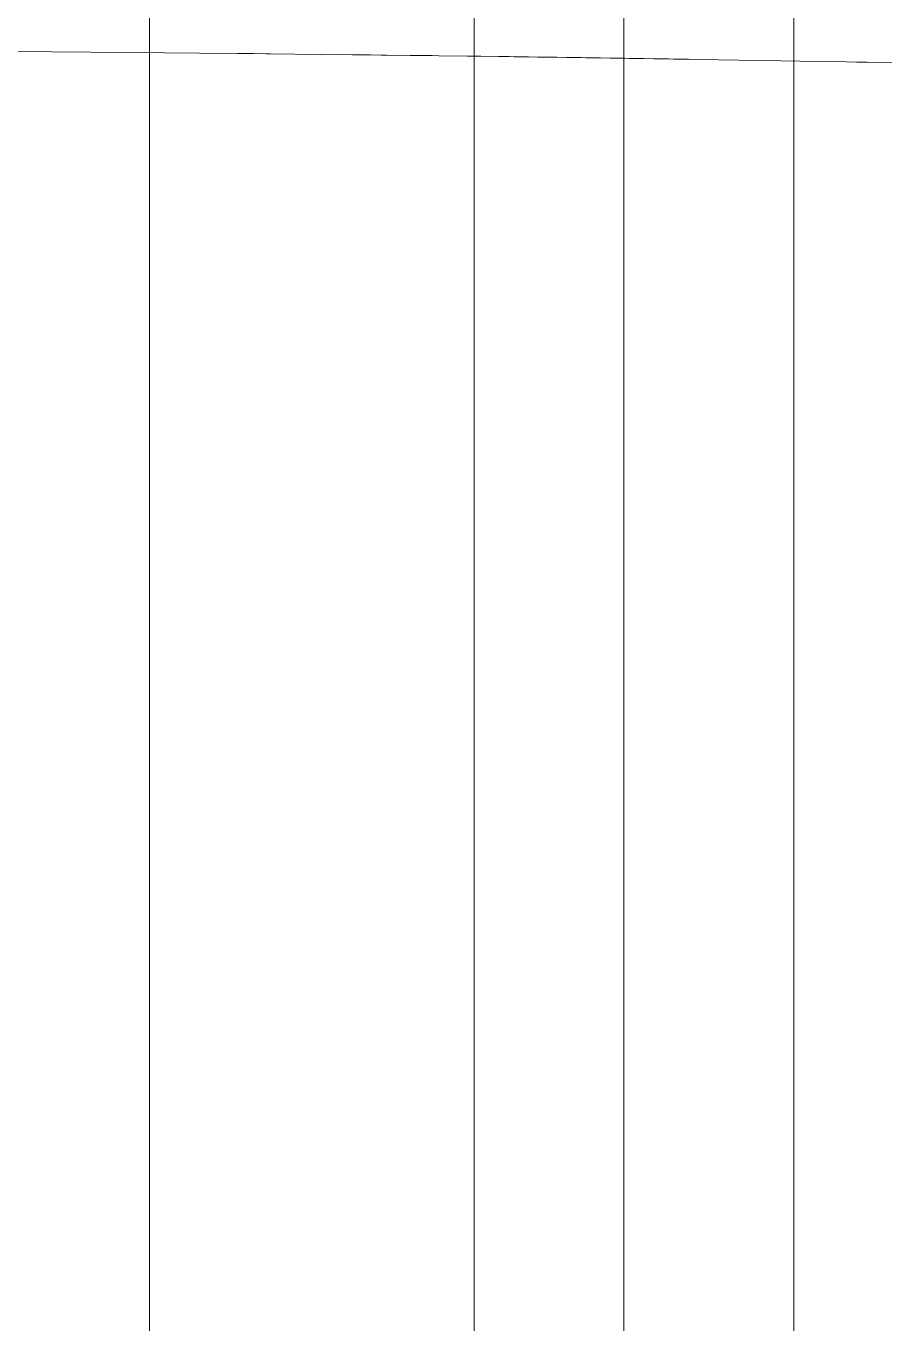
# Model space of a CAD drawing. Header units: millimetres. Extents: x 521 to 148073, y -17811 to 32040.
# Drawn here: x 66062.9 to 66097.6, y 20479.2 to 20531.6 of the extents above; entities that cross this region are included whole.
import ezdxf

# ---------------------------------------------------------------- set-up
doc = ezdxf.new("R2010")
doc.units = ezdxf.units.MM
doc.layers.add('Datové rozvody', color=6, linetype='Continuous')
doc.layers.add('PDF_Geometrie', color=7, linetype='Continuous', true_color=0xbdbdbd)

# ---------------------------------------------------------------- blocks, each defined once
blk = doc.blocks.new('projektor')
at = {"layer": 'PDF_Geometrie', "lineweight": 13}
for points in [[(86022.216, 15131.54), (86022.242, 15134.604), (86022.268, 15137.506), (86022.281, 15138.869), (86022.297, 15140.359), (86022.401, 15149.394), (86022.417, 15150.604), (86022.423, 15151.019), (86022.425, 15151.216), (86022.43, 15151.594), (86022.433, 15151.78), (86022.438, 15152.149), (86022.44, 15152.335), (86022.446, 15152.712), (86022.448, 15152.901), (86022.454, 15153.281), (86022.456, 15153.471), (86022.461, 15153.848), (86022.464, 15154.037), (86022.469, 15154.416), (86022.472, 15154.606), (86022.478, 15154.987), (86022.481, 15155.179), (86022.486, 15155.561), (86022.489, 15155.751), (86022.495, 15156.133), (86022.497, 15156.323), (86022.503, 15156.705), (86022.506, 15156.898), (86022.512, 15157.284), (86022.515, 15157.48), (86022.521, 15157.871), (86022.524, 15158.068), (86022.53, 15158.461), (86022.555, 15160.043), (86022.582, 15161.688), (86022.608, 15163.202), (86022.626, 15164.262), (86022.65, 15165.644), (86022.678, 15167.128)], [(86022.633, 15164.671), (86022.64, 15165.068)], [(85757.005, 15162.199), (86117.505, 15162.199), (86119.528, 15160.176)], [(85769.607, 15155.523), (85791.714, 15155.523), (86099.297, 15155.523)], [(86022.401, 15149.394), (86022.408, 15149.907)], [(86099.297, 15149.656), (85799.954, 15149.656), (85769.607, 15149.656)], [(86022.369, 15146.818), (86022.377, 15147.414), (86022.383, 15147.998)], [(86022.325, 15142.975), (86022.333, 15143.64)], [(86022.297, 15140.359), (86022.303, 15140.995), (86022.311, 15141.646)], [(86112.447, 15136.911), (86010.475, 15136.911)]]:
    blk.add_lwpolyline(points, dxfattribs=at)
blk.add_lwpolyline([(86022.34, 15144.3), (86022.347, 15144.95), (86022.355, 15145.587), (86022.362, 15146.208)], close=True, dxfattribs=at)

msp = doc.modelspace()

# ---------------------------------------------------------------- block references
at = {"layer": 'Datové rozvody', "xscale": 1.027900945623324, "yscale": 1.027900945623324, "zscale": 1.027900945623324, "rotation": 270.0000000000001}
msp.add_blockref('projektor', (50508.686, 108952.866), dxfattribs=at)

doc.saveas('drawing.dxf')
